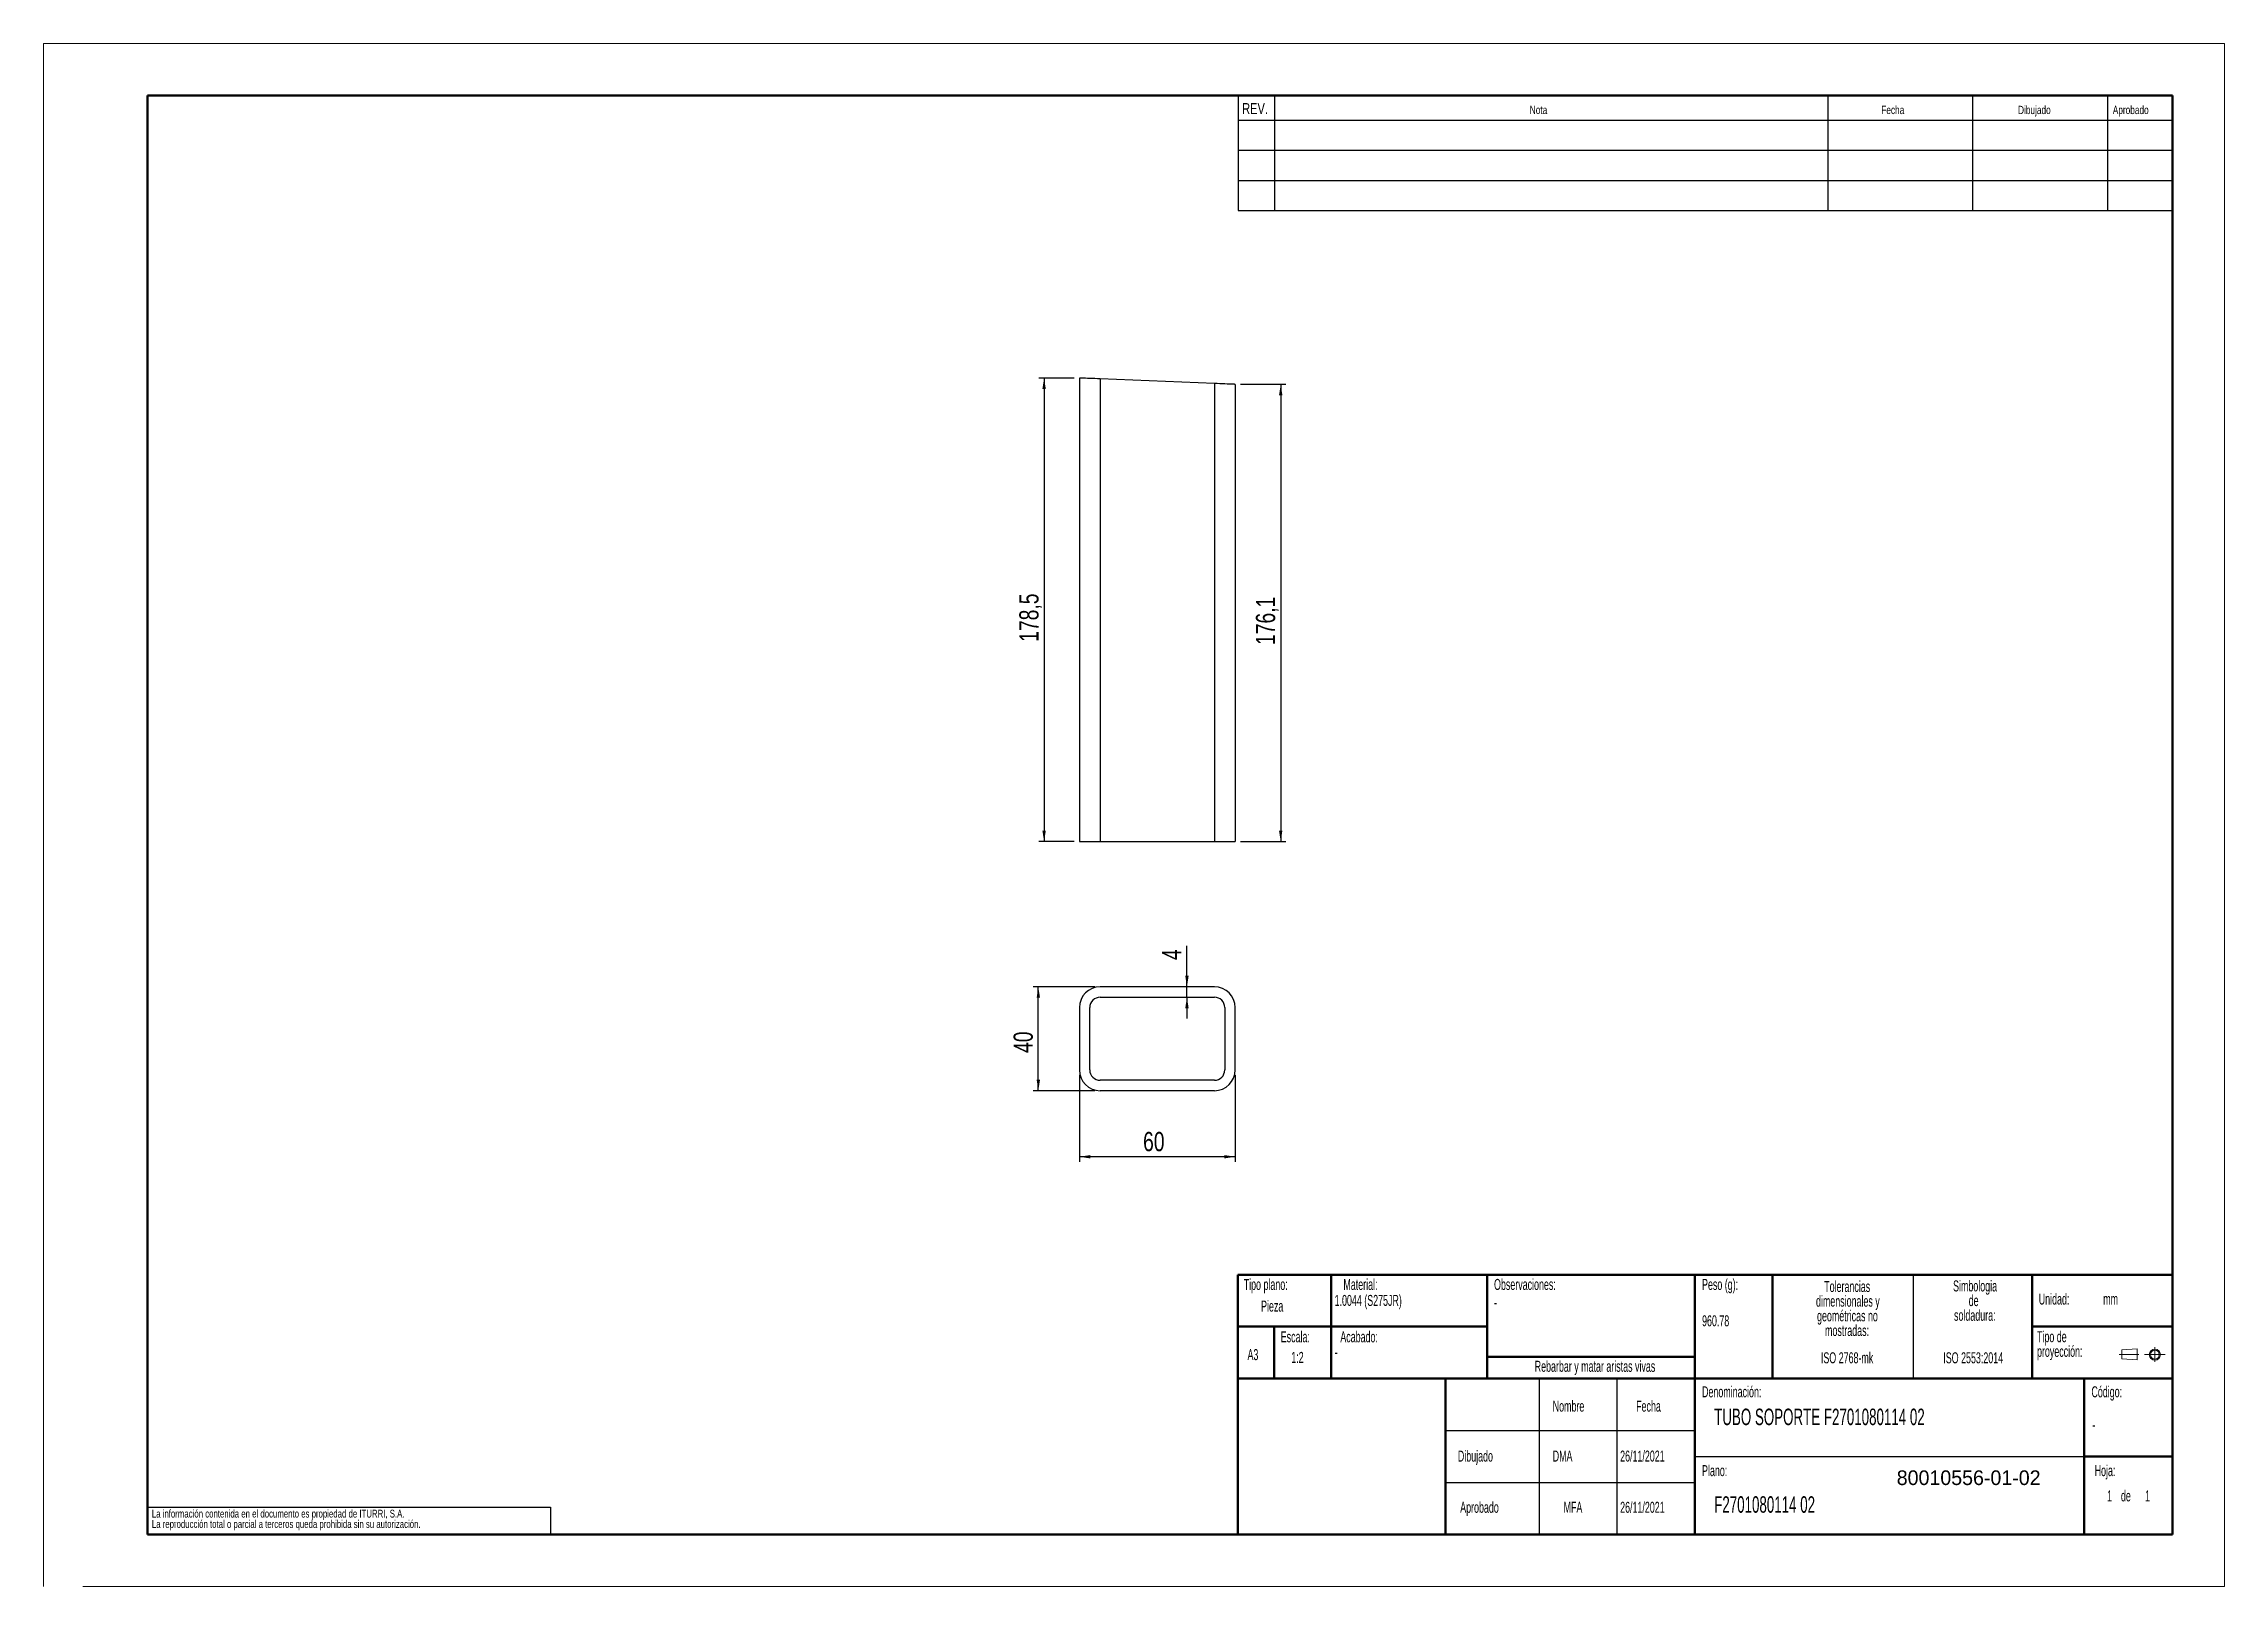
# Model space of a CAD drawing. Header units: millimetres. Extents: x 0 to 2826, y 0 to 813.
# Drawn here: x 0 to 420, y 0 to 297 of the extents above.
import ezdxf

# ---------------------------------------------------------------- set-up
doc = ezdxf.new("R2010")
doc.units = ezdxf.units.MM
doc.linetypes.add('CENTERX2', pattern=[20.32, 12.7, -2.54, 2.54, -2.54])
doc.layers.add('FORMATO', color=7, linetype='Continuous')
doc.layers.add('SLD-0', color=179, linetype='Continuous')
doc.styles.add('SLDTEXTSTYLE0', font='TXT', dxfattribs={"width": 0.605})
doc.styles.add('SLDTEXTSTYLE1', font='TXT', dxfattribs={"width": 0.75})
doc.dimstyles.new('SLDDIMSTYLE0', dxfattribs={"dimtxt": 3.704167, "dimasz": 2.116667, "dimexe": 0, "dimexo": 0.0625, "dimgap": 0.926042, "dimtad": 1, "dimdec": 1, "dimlfac": 2, "dimrnd": 1e-09, "dimzin": 12, "dimdsep": 46, "dimtxsty": 'SLDTEXTSTYLE1', "dimsah": 1, "dimcen": 0.09, "dimadec": 0, "dimazin": 3, "dimtfac": 1, "dimtdec": 1, "dimtofl": 0, "dimtmove": 0, "dimatfit": 3, "dimfxl": 1, "dimfrac": 2, "dimtolj": 1, "dimtzin": 12, "dimarcsym": 0})
doc.dimstyles.new('SLDDIMSTYLE1', dxfattribs={"dimtxt": 3.704167, "dimasz": 2.116667, "dimexe": 0, "dimexo": 0.0625, "dimgap": 0.926042, "dimtad": 1, "dimdec": 1, "dimlfac": 2, "dimrnd": 1e-09, "dimzin": 12, "dimdsep": 46, "dimtxsty": 'SLDTEXTSTYLE1', "dimsah": 1, "dimcen": 0.09, "dimadec": 0, "dimazin": 3, "dimtfac": 1, "dimtdec": 1, "dimtmove": 0, "dimatfit": 0, "dimfxl": 1, "dimfrac": 2, "dimtolj": 1, "dimtzin": 12, "dimarcsym": 0})

# ---------------------------------------------------------------- blocks, each defined once
blk = doc.blocks.new('Bloque3')
at = {"color": 7, "linetype": 'CENTERX2', "lineweight": 18}
for p, q in [((397.92, 130.06), (394.8, 130.06)), ((398.88, 130.02), (402.16, 130.02)), ((400.52, 128.85), (400.52, 131.19))]:
    blk.add_line(p, q, dxfattribs=at)
at = {"color": 7, "linetype": 'Continuous', "lineweight": 18}
for p, q in [((397.68, 130.95), (395.23, 130.77)), ((395.23, 130.77), (395.23, 129.34)), ((397.68, 130.95), (397.68, 129.16)), ((397.68, 129.16), (395.23, 129.34))]:
    blk.add_line(p, q, dxfattribs=at)
for radius in [0.892, 0.713]:
    blk.add_circle((400.52, 130.02), radius, dxfattribs=at)
blk = doc.blocks.new('SW_NOTE_0')
at = {"layer": 'SLD-0', "color": 0, "attachment_point": 2, "style": 'SLDTEXTSTYLE0'}
for s, insert, char_height in [('dimensionales y', (7.54, -0.09), 2.1167), ('Tolerancias', (7.41, 2.73), 2.1167), ('geométricas no', (7.46, -2.92), 2.1167), ('mostradas:', (7.38, -5.74), 2.117)]:
    blk.add_mtext(s, dxfattribs=dict(at, insert=insert, char_height=char_height))
blk = doc.blocks.new('SW_NOTE_0_1')
at = {"layer": 'SLD-0', "color": 0, "attachment_point": 1, "style": 'SLDTEXTSTYLE0'}
for s, insert, char_height in [('Tipo de', (0, 2.73), 2.117), ('proyección:', (0, -0.09), 2.1167)]:
    blk.add_mtext(s, dxfattribs=dict(at, insert=insert, char_height=char_height))
blk = doc.blocks.new('SW_NOTE_0_2')
at = {"layer": 'SLD-0', "color": 0, "char_height": 2.117, "attachment_point": 2, "style": 'SLDTEXTSTYLE0'}
for s, insert in [('Simbologia', (7.11, 2.73)), ('de', (6.84, -0.09)), ('soldadura:', (7.06, -2.92))]:
    blk.add_mtext(s, dxfattribs=dict(at, insert=insert))
blk = doc.blocks.new('SW_NOTE_0_3')
at = {"layer": 'SLD-0', "color": 0, "char_height": 1.5, "attachment_point": 1, "style": 'SLDTEXTSTYLE1'}
for s, insert in [('La información contenida en el documento es propiedad de ITURRI, S.A.', (0, 1.93)), ('La reproducción total o parcial a terceros queda prohibida sin su autorización.', (0, -0.07))]:
    blk.add_mtext(s, dxfattribs=dict(at, insert=insert))
blk = doc.blocks.new('SW_NOTE_0_4')
at = {"layer": 'SLD-0', "color": 0, "attachment_point": 2, "style": 'SLDTEXTSTYLE0'}
for s, insert, char_height in [('dimensionales y', (7.54, -0.09), 2.1167), ('Tolerancias', (7.41, 2.73), 2.1167), ('geométricas no', (7.46, -2.92), 2.1167), ('mostradas:', (7.38, -5.74), 2.117)]:
    blk.add_mtext(s, dxfattribs=dict(at, insert=insert, char_height=char_height))
blk = doc.blocks.new('SW_NOTE_0_5')
at = {"layer": 'SLD-0', "color": 0, "attachment_point": 1, "style": 'SLDTEXTSTYLE0'}
for s, insert, char_height in [('Tipo de', (0, 2.73), 2.117), ('proyección:', (0, -0.09), 2.1167)]:
    blk.add_mtext(s, dxfattribs=dict(at, insert=insert, char_height=char_height))
blk = doc.blocks.new('SW_NOTE_0_6')
at = {"layer": 'SLD-0', "color": 0, "char_height": 2.117, "attachment_point": 2, "style": 'SLDTEXTSTYLE0'}
for s, insert in [('Simbologia', (7.11, 2.73)), ('de', (6.84, -0.09)), ('soldadura:', (7.06, -2.92))]:
    blk.add_mtext(s, dxfattribs=dict(at, insert=insert))
blk = doc.blocks.new('SW_NOTE_0_7')
at = {"layer": 'SLD-0', "color": 0, "char_height": 1.5, "attachment_point": 1, "style": 'SLDTEXTSTYLE1'}
for s, insert in [('La información contenida en el documento es propiedad de ITURRI, S.A.', (0, 1.93)), ('La reproducción total o parcial a terceros queda prohibida sin su autorización.', (0, -0.07))]:
    blk.add_mtext(s, dxfattribs=dict(at, insert=insert))
blk = doc.blocks.new('_D')
at = {"layer": 'FORMATO', "color": 7, "transparency": 16777216}
for p, q in [((198.48, 232.62), (191.69, 232.62)), ((192.69, 232.62), (192.69, 143.37)), ((198.48, 143.37), (191.69, 143.37))]:
    blk.add_line(p, q, dxfattribs=at)
for points in [[(192.69, 232.62), (192.36, 230.51), (193.01, 230.51)], [(192.69, 143.37), (193.01, 145.49), (192.36, 145.49)]]:
    blk.add_solid(points, dxfattribs=at)
at = {"layer": 'FORMATO', "color": 7, "transparency": 16777216, "insert": (187.91, 181.84), "char_height": 3.704, "attachment_point": 1, "rotation": 90, "style": 'SLDTEXTSTYLE1'}
blk.add_mtext('178,5', dxfattribs=at)
blk = doc.blocks.new('_D_1')
at = {"layer": 'FORMATO', "color": 7, "transparency": 16777216}
for p, q in [((230.48, 231.41), (239.26, 231.41)), ((238.26, 231.41), (238.26, 143.37)), ((230.48, 143.37), (239.26, 143.37))]:
    blk.add_line(p, q, dxfattribs=at)
for points in [[(238.26, 231.41), (237.93, 229.29), (238.58, 229.29)], [(238.26, 143.37), (238.58, 145.49), (237.93, 145.49)]]:
    blk.add_solid(points, dxfattribs=at)
at = {"layer": 'FORMATO', "color": 7, "transparency": 16777216, "insert": (233.48, 181.23), "char_height": 3.704, "attachment_point": 1, "rotation": 90, "style": 'SLDTEXTSTYLE1'}
blk.add_mtext('176,1', dxfattribs=at)
blk = doc.blocks.new('_D_2')
at = {"layer": 'FORMATO', "color": 7, "transparency": 16777216}
for p, q in [((199.48, 98.42), (199.48, 81.71)), ((229.48, 98.42), (229.48, 81.71)), ((229.48, 82.71), (199.48, 82.71))]:
    blk.add_line(p, q, dxfattribs=at)
for points in [[(199.48, 82.71), (201.6, 82.38), (201.6, 83.03)], [(229.48, 82.71), (227.37, 83.03), (227.37, 82.38)]]:
    blk.add_solid(points, dxfattribs=at)
at = {"layer": 'FORMATO', "color": 7, "transparency": 16777216, "insert": (211.75, 87.48), "char_height": 3.704, "attachment_point": 1, "style": 'SLDTEXTSTYLE1'}
blk.add_mtext('60', dxfattribs=at)
blk = doc.blocks.new('_D_3')
at = {"layer": 'FORMATO', "color": 7, "transparency": 16777216}
for p, q in [((202.48, 115.42), (190.57, 115.42)), ((191.57, 95.42), (191.57, 115.42)), ((202.48, 95.42), (190.57, 95.42))]:
    blk.add_line(p, q, dxfattribs=at)
for points in [[(191.57, 115.42), (191.25, 113.31), (191.9, 113.31)], [(191.57, 95.42), (191.9, 97.54), (191.25, 97.54)]]:
    blk.add_solid(points, dxfattribs=at)
at = {"layer": 'FORMATO', "color": 7, "transparency": 16777216, "insert": (186.8, 102.69), "char_height": 3.704, "attachment_point": 1, "rotation": 90, "style": 'SLDTEXTSTYLE1'}
blk.add_mtext('40', dxfattribs=at)
blk = doc.blocks.new('_D_4')
at = {"layer": 'FORMATO', "color": 7, "transparency": 16777216}
for p, q in [((220.2, 115.42), (220.2, 123.32)), ((220.2, 113.42), (220.2, 115.42)), ((220.2, 113.42), (220.2, 109.35))]:
    blk.add_line(p, q, dxfattribs=at)
for points in [[(220.2, 115.42), (220.52, 117.54), (219.87, 117.54)], [(220.2, 113.42), (219.87, 111.31), (220.52, 111.31)]]:
    blk.add_solid(points, dxfattribs=at)
at = {"layer": 'FORMATO', "color": 7, "transparency": 16777216, "insert": (215.42, 120.58), "char_height": 3.7, "attachment_point": 1, "rotation": 90, "style": 'SLDTEXTSTYLE1'}
blk.add_mtext('4', dxfattribs=at)

msp = doc.modelspace()

# ---------------------------------------------------------------- linework, layer by layer
at = {"color": 7, "linetype": 'Continuous', "lineweight": 18}
for p, q in [((0, 297), (420, 297)), ((0, 297), (0, -0.001)), ((420, 297), (420, 0)), ((7.531, 0), (420, 0))]:
    msp.add_line(p, q, dxfattribs=at)
at = {"color": 7, "linetype": 'Continuous', "lineweight": 50}
for p, q in [((410, 287), (20, 287)), ((20, 10), (20, 287)), ((410, 10), (410, 287)), ((230, 60), (410, 60)), ((230, 60), (230, 10)), ((20, 10), (410, 10))]:
    msp.add_line(p, q, dxfattribs=at)
at = {"color": 7, "linetype": 'Continuous', "lineweight": 25}
for p, q in [((199.483, 232.622), (199.483, 143.372)), ((203.483, 232.46), (203.483, 143.372)), ((225.483, 231.569), (203.483, 232.46)), ((225.483, 231.569), (225.483, 143.372)), ((229.483, 231.407), (229.483, 143.372)), ((199.483, 143.372), (203.483, 143.372)), ((203.483, 143.372), (225.483, 143.372)), ((225.483, 143.372), (229.483, 143.372)), ((225.483, 115.424), (203.483, 115.424)), ((203.483, 113.424), (225.483, 113.424)), ((199.483, 111.424), (199.483, 99.424)), ((201.483, 99.424), (201.483, 111.424)), ((227.483, 111.424), (227.483, 99.424)), ((229.483, 99.424), (229.483, 111.424)), ((225.483, 97.424), (203.483, 97.424)), ((225.483, 95.424), (203.483, 95.424))]:
    msp.add_line(p, q, dxfattribs=at)
at = {"color": 7, "linetype": 'Continuous', "lineweight": 25, "flags": 128}
for points in [[(203.483, 232.46), (202.961, 232.481), (202.447, 232.502), (201.952, 232.522), (201.483, 232.541), (201.048, 232.559), (200.654, 232.575), (200.309, 232.589), (200.019, 232.601), (199.787, 232.61), (199.619, 232.617), (199.517, 232.621), (199.483, 232.622)], [(229.483, 231.407), (229.448, 231.408), (229.346, 231.412), (229.178, 231.419), (228.947, 231.429), (228.656, 231.44), (228.311, 231.454), (227.918, 231.47), (227.483, 231.488), (227.013, 231.507), (226.518, 231.527), (226.005, 231.548), (225.483, 231.569)]]:
    msp.add_lwpolyline(points, dxfattribs=at)
at = {"color": 7, "linetype": 'Continuous', "lineweight": 25}
for centre, radius, start, end in [((203.483, 111.424), 4, 90, 180), ((203.483, 111.424), 2, 90, 180), ((225.483, 111.424), 4, 0, 90), ((225.483, 111.424), 2, 0, 90), ((203.483, 99.424), 4, 180, 270), ((203.483, 99.424), 2, 180, 270), ((225.483, 99.424), 4, 270, 0), ((225.483, 99.424), 2, 270, 0)]:
    msp.add_arc(centre, radius, start, end, dxfattribs=at)
at = {"layer": 'FORMATO'}
for p, q in [((230.091, 287), (410, 287)), ((230.091, 287), (230.091, 264.866)), ((237.034, 287), (237.034, 264.866)), ((343.657, 287), (343.657, 264.866)), ((371.462, 287), (371.462, 264.866)), ((397.513, 287), (397.513, 264.866)), ((410, 287), (410, 264.866)), ((230.091, 282.266), (410, 282.266)), ((230.091, 276.466), (410, 276.466)), ((230.091, 270.666), (410, 270.666)), ((230.091, 264.866), (410, 264.866))]:
    msp.add_line(p, q, dxfattribs=at)
at = {"layer": 'SLD-0', "lineweight": 50}
for p, q in [((248, 60), (248, 40)), ((278, 60), (278, 40)), ((318, 60), (318, 40)), ((333, 60), (333, 40)), ((383, 60), (383, 40)), ((230, 50), (248, 50)), ((237, 50), (237, 40)), ((248, 50), (278, 50)), ((383, 50), (410, 50)), ((278, 44.158), (318, 44.158)), ((230, 40), (410, 40)), ((270, 40), (270, 10)), ((318, 40), (318, 10)), ((393, 40), (393, 10)), ((393, 25), (410, 25))]:
    msp.add_line(p, q, dxfattribs=at)
at = {"layer": 'SLD-0'}
for p, q in [((360.082, 60), (360.082, 40)), ((288, 40), (288, 10)), ((303, 40), (303, 10)), ((270, 30), (318, 30)), ((318, 25), (393, 25)), ((270, 20), (318, 20)), ((20.002, 15.245), (97.629, 15.245)), ((97.629, 15.245), (97.629, 10))]:
    msp.add_line(p, q, dxfattribs=at)

# ---------------------------------------------------------------- block references
at = {"color": 7, "linetype": 'Continuous', "xscale": 1.2, "yscale": 1.2, "zscale": 1.2}
msp.add_blockref('Bloque3', (-74.011, -111.408), dxfattribs=at)
msp.add_blockref('Bloque3', (-74.011, -111.408), dxfattribs=at)
at = {"layer": 'SLD-0'}
for name, p in [('SW_NOTE_0', (339.945, 56.056)), ('SW_NOTE_0_4', (339.945, 56.056)), ('SW_NOTE_0_2', (364.873, 56.166)), ('SW_NOTE_0_6', (364.873, 56.166)), ('SW_NOTE_0_1', (383.914, 46.391)), ('SW_NOTE_0_5', (383.914, 46.391)), ('SW_NOTE_0_3', (20.838, 12.819)), ('SW_NOTE_0_7', (20.838, 12.819))]:
    msp.add_blockref(name, p, dxfattribs=at)

# ---------------------------------------------------------------- texts
at = {"insert": (356.897, 22.33), "char_height": 2.82222, "attachment_point": 1}
msp.add_mtext_dynamic_manual_height_columns('80010556-01-02', width=37.59614, gutter_width=14.111, heights=[0], dxfattribs=at)
at = {"layer": 'FORMATO', "attachment_point": 1, "style": 'SLDTEXTSTYLE1'}
for s, insert, char_height in [('REV.', (230.836, 285.552), 2.1167), ('Nota', (286.224, 285.026), 1.5875), ('Fecha', (353.926, 285.026), 1.5875), ('Dibujado', (380.261, 285.026), 1.5875), ('Aprobado', (398.51, 285.026), 1.5875)]:
    msp.add_mtext(s, dxfattribs=dict(at, insert=insert, char_height=char_height))
at = {"layer": 'SLD-0', "style": 'SLDTEXTSTYLE0'}
for s, insert, char_height, attachment_point in [('Tipo plano:', (231.129, 59.181), 2.11667, 1), ('Tipo plano:', (231.129, 59.181), 2.11667, 1), ('Material:', (250.33, 59.181), 2.1167, 1), ('Material:', (250.33, 59.181), 2.1167, 1), ('Observaciones:', (279.339, 59.181), 2.11667, 1), ('Observaciones:', (279.339, 59.181), 2.11667, 1), ('Peso (g):', (319.403, 59.181), 2.1167, 1), ('Peso (g):', (319.403, 59.181), 2.1167, 1), ('Pieza', (234.473, 55.019), 2.1167, 1), ('Pieza', (234.473, 55.019), 2.1167, 1), ('1.0044 (S275JR)', (248.635, 56.106), 2.11667, 1), ('1.0044 (S275JR)', (248.635, 56.106), 2.11667, 1), ('Unidad:', (384.246, 56.371), 2.1167, 1), ('Unidad:', (384.246, 56.371), 2.1167, 1), ('mm', (396.662, 56.371), 2.1167, 1), ('mm', (396.662, 56.371), 2.1167, 1), ('-', (279.339, 55.718), 2.117, 1), ('-', (279.339, 55.718), 2.117, 1), ('960.78', (319.403, 52.181), 2.1167, 1), ('960.78', (319.403, 52.181), 2.1167, 1), ('Escala:', (238.263, 49.101), 2.1167, 1), ('Escala:', (238.263, 49.101), 2.1167, 1), ('Acabado:', (249.738, 49.101), 2.1167, 1), ('Acabado:', (249.738, 49.101), 2.1167, 1), ('A3', (231.859, 45.674), 2.1167, 1), ('A3', (231.859, 45.674), 2.1167, 1), ('1:2', (240.29, 45.135), 2.1167, 1), ('1:2', (240.29, 45.135), 2.1167, 1), ('-', (248.635, 46.176), 2.117, 1), ('-', (248.635, 46.176), 2.117, 1), ('Rebarbar y matar aristas vivas', (298.785, 43.424), 2.11667, 2), ('Rebarbar y matar aristas vivas', (298.785, 43.424), 2.11667, 2), ('ISO 2768-mk', (347.337, 45.06), 2.11667, 2), ('ISO 2768-mk', (347.337, 45.06), 2.11667, 2), ('ISO 2553:2014', (371.625, 45.06), 2.11667, 2), ('ISO 2553:2014', (371.625, 45.06), 2.11667, 2), ('Denominación:', (319.403, 38.514), 2.11667, 1), ('Denominación:', (319.403, 38.514), 2.11667, 1), ('Código:', (394.398, 38.514), 2.1167, 1), ('Código:', (394.398, 38.514), 2.1167, 1), ('Nombre', (290.638, 35.755), 2.1167, 1), ('Nombre', (290.638, 35.755), 2.1167, 1), ('Fecha', (306.708, 35.755), 2.1167, 1), ('Fecha', (306.708, 35.755), 2.1167, 1), ('TUBO SOPORTE F2701080114 02', (321.739, 34.217), 3.175, 1), ('TUBO SOPORTE F2701080114 02', (321.739, 34.217), 3.175, 1), ('-', (394.586, 32.193), 2.117, 1), ('-', (394.586, 32.193), 2.117, 1), ('Dibujado', (272.373, 26.14), 2.1167, 1), ('Dibujado', (272.373, 26.14), 2.1167, 1), ('DMA', (290.638, 26.14), 2.1167, 1), ('26/11/2021', (303.629, 26.14), 2.1167, 1), ('Plano:', (319.403, 23.338), 2.1167, 1), ('Plano:', (319.403, 23.338), 2.1167, 1), ('Hoja:', (395.014, 23.338), 2.1167, 1), ('Hoja:', (395.014, 23.338), 2.1167, 1), ('F2701080114 02', (321.739, 17.347), 3.175, 1), ('F2701080114 02', (321.739, 17.347), 3.175, 1), ('1', (397.413, 18.475), 2.117, 1), ('1', (397.413, 18.475), 2.117, 1), ('1', (397.413, 18.475), 2.117, 1), ('1', (397.413, 18.475), 2.117, 1), ('de', (400.078, 18.475), 2.1167, 1), ('de', (400.078, 18.475), 2.1167, 1), ('de', (400.078, 18.475), 2.1167, 1), ('de', (400.078, 18.475), 2.1167, 1), ('1', (404.731, 18.475), 2.117, 1), ('1', (404.731, 18.475), 2.117, 1), ('1', (404.731, 18.475), 2.117, 1), ('1', (404.731, 18.475), 2.117, 1), ('Aprobado', (272.825, 16.282), 2.1167, 1), ('Aprobado', (272.825, 16.282), 2.1167, 1), ('MFA', (292.735, 16.282), 2.1167, 1), ('26/11/2021', (303.629, 16.282), 2.1167, 1)]:
    msp.add_mtext(s, dxfattribs=dict(at, insert=insert, char_height=char_height, attachment_point=attachment_point))

# ---------------------------------------------------------------- dimensions: what is measured, and where the dimension line sits
at = {"layer": 'FORMATO', "color": 7}
for base, p1, p2, dimstyle, picture, middle in [((192.688, 143.372), (199.483, 232.622), (199.483, 143.372), 'SLDDIMSTYLE0', '_D', (192.688, 187.997)), ((238.259, 143.372), (229.483, 231.407), (229.483, 143.372), 'SLDDIMSTYLE0', '_D_1', (238.259, 187.39)), ((220.195, 115.424), (225.483, 113.424), (225.483, 115.424), 'SLDDIMSTYLE1', '_D_4', (220.195, 121.95)), ((191.572, 115.424), (203.483, 95.424), (203.483, 115.424), 'SLDDIMSTYLE0', '_D_3', (191.572, 105.424))]:
    dim = msp.add_linear_dim(base=base, p1=p1, p2=p2, angle=90, dimstyle=dimstyle, dxfattribs=at)
    dim.commit()
    dim.dimension.update_dxf_attribs({"geometry": picture, "text_midpoint": middle, "dimtype": 160})
dim = msp.add_linear_dim(base=(199.483, 82.706), p1=(229.483, 99.424), p2=(199.483, 99.424), dimstyle='SLDDIMSTYLE0', dxfattribs=at)
dim.commit()
dim.dimension.update_dxf_attribs({"geometry": '_D_2', "text_midpoint": (214.483, 82.706), "dimtype": 160})

doc.saveas('drawing.dxf')
